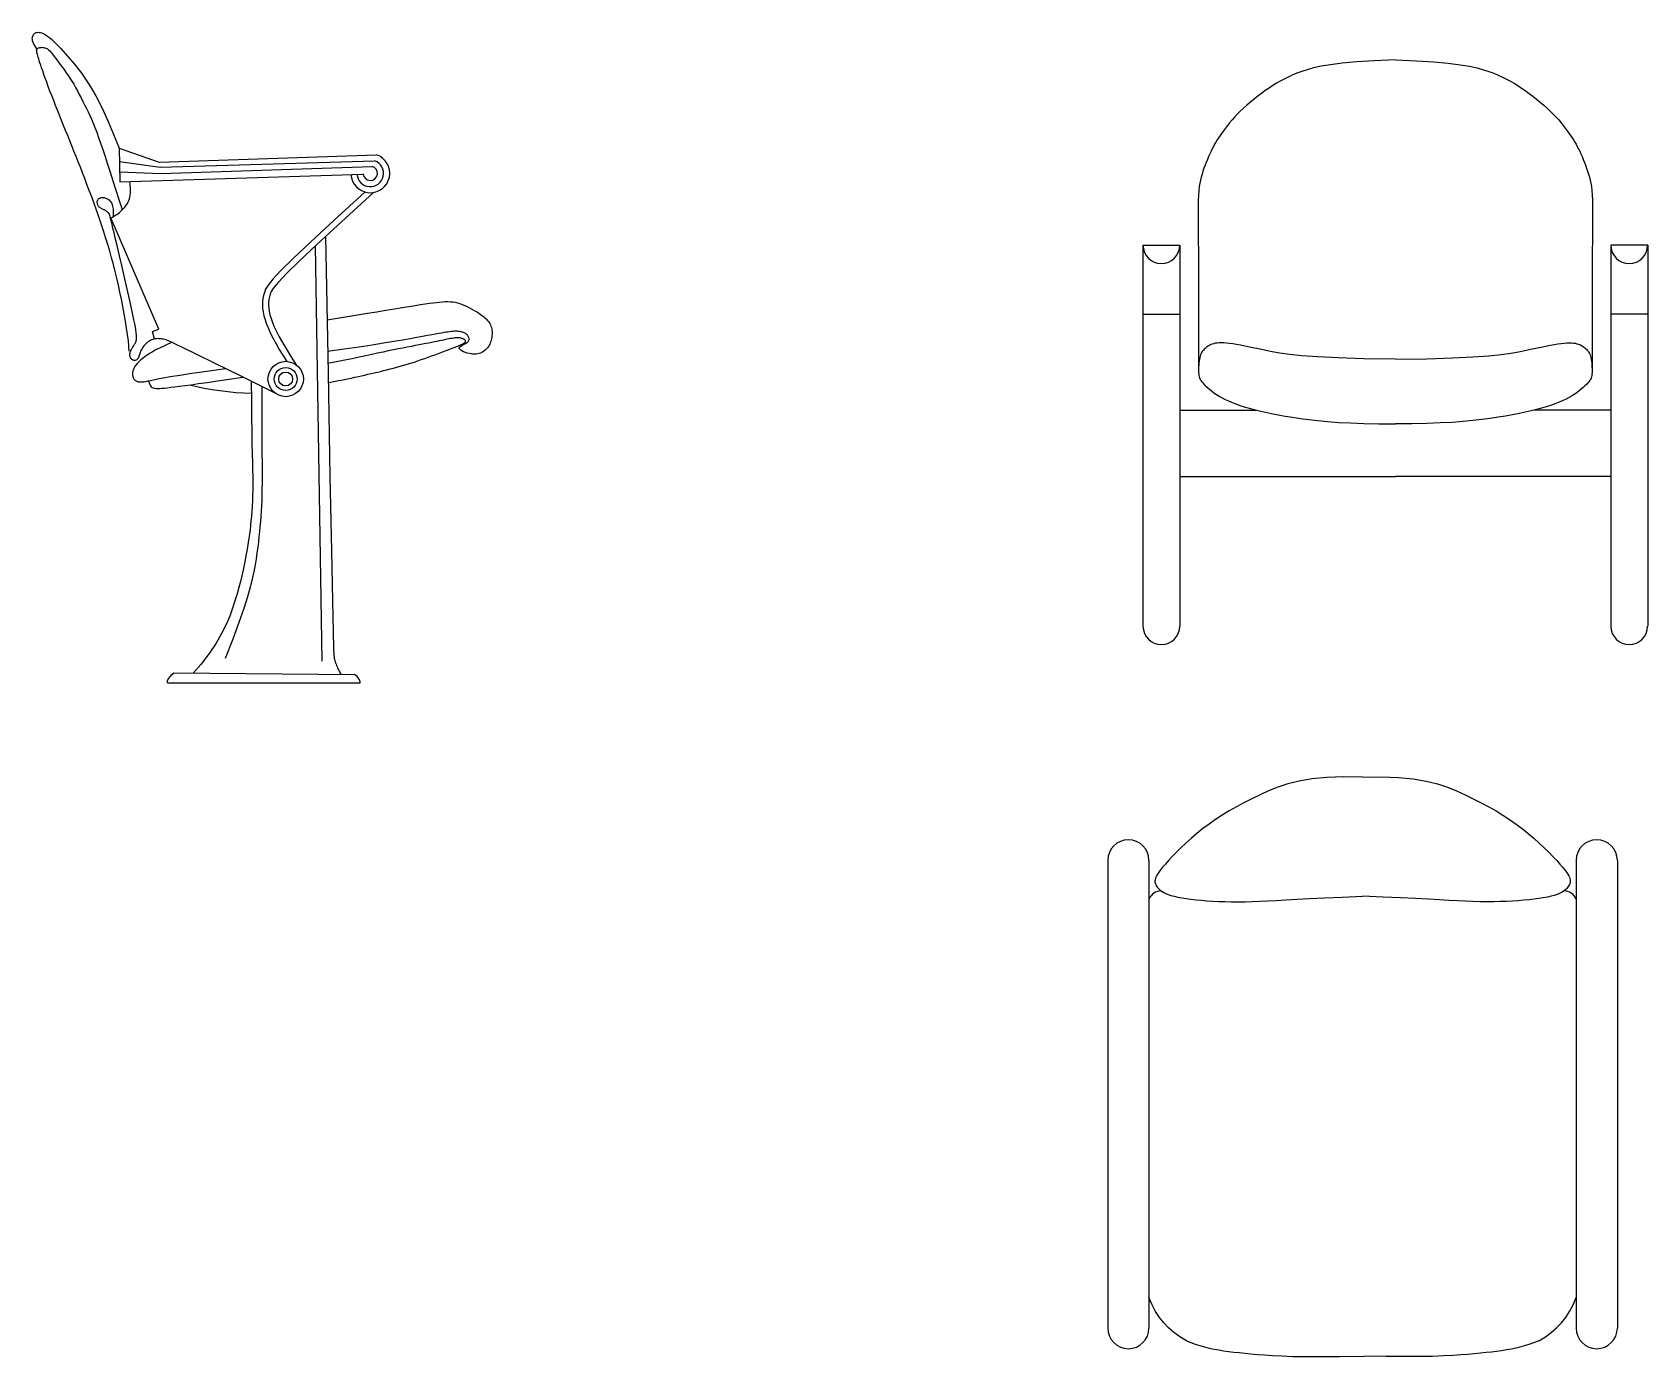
# Model space of a CAD drawing. Header units: millimetres. Extents: x 421 to 3085, y -1408 to 277.
# Drawn here: x 2568.9 to 2779, y -1382.2 to -1209.9 of the extents above; entities that cross this region are included whole.
import ezdxf

# ---------------------------------------------------------------- set-up
doc = ezdxf.new("R2010")
doc.units = ezdxf.units.MM

msp = doc.modelspace()

# ---------------------------------------------------------------- linework, layer by layer
at = {"color": 18, "true_color": 0x000000}
for p, q in [((2713.35, -1237.62), (2713.35, -1287.16)), ((2713.35, -1237.62), (2718.14, -1237.62)), ((2718.14, -1237.62), (2718.14, -1287.16)), ((2779, -1237.62), (2774.21, -1237.62)), ((2774.21, -1237.62), (2774.21, -1287.16)), ((2779, -1237.62), (2779, -1287.16)), ((2713.35, -1246.59), (2718.14, -1246.59)), ((2779, -1246.59), (2774.21, -1246.59)), ((2718.14, -1259.06), (2728.09, -1259.06)), ((2774.21, -1259.06), (2764.26, -1259.06)), ((2718.14, -1267.7), (2746.18, -1267.7)), ((2774.21, -1267.7), (2746.18, -1267.7)), ((2708.78, -1317.62), (2708.78, -1378.44)), ((2714.14, -1317.62), (2714.14, -1378.44)), ((2769.69, -1317.62), (2769.69, -1378.44)), ((2775.06, -1317.62), (2775.06, -1378.44))]:
    msp.add_line(p, q, dxfattribs=at)
at = {"color": 18, "linetype": 'Continuous', "true_color": 0x000000}
for points in [[(2569.49, -1212.06), (2569.29, -1211.74), (2569.14, -1211.46), (2569.03, -1211.23), (2568.96, -1211.02), (2568.93, -1210.84), (2568.92, -1210.69), (2568.94, -1210.55), (2568.97, -1210.43), (2569.02, -1210.32), (2569.08, -1210.22), (2569.15, -1210.13), (2569.23, -1210.06), (2569.33, -1210), (2569.43, -1209.96), (2569.55, -1209.93), (2569.68, -1209.92), (2569.83, -1209.93), (2569.98, -1209.96), (2570.15, -1210.01), (2570.33, -1210.08), (2570.52, -1210.18), (2570.73, -1210.31), (2570.95, -1210.46), (2571.19, -1210.65), (2571.45, -1210.87), (2571.72, -1211.12), (2572, -1211.39), (2572.29, -1211.69), (2572.59, -1212), (2572.89, -1212.33), (2573.2, -1212.66), (2573.5, -1213.01), (2573.8, -1213.35), (2574.1, -1213.71), (2574.4, -1214.07), (2574.71, -1214.45), (2575.02, -1214.86), (2575.34, -1215.29), (2575.67, -1215.76), (2576.01, -1216.26), (2576.37, -1216.81), (2576.76, -1217.44), (2577.18, -1218.19), (2577.65, -1219.09), (2578.18, -1220.18), (2578.77, -1221.51), (2579.45, -1223.1), (2580.21, -1224.99)], [(2581.53, -1251.38), (2581.49, -1250.76), (2581.42, -1250.04), (2581.32, -1249.24), (2581.19, -1248.38), (2581.05, -1247.47), (2580.88, -1246.53), (2580.7, -1245.58), (2580.52, -1244.63), (2580.32, -1243.71), (2580.12, -1242.8), (2579.92, -1241.91), (2579.7, -1241.02), (2579.48, -1240.14), (2579.24, -1239.27), (2578.99, -1238.39), (2578.73, -1237.51), (2578.45, -1236.61), (2578.17, -1235.72), (2577.87, -1234.82), (2577.56, -1233.92), (2577.26, -1233.04), (2576.95, -1232.17), (2576.64, -1231.32), (2576.33, -1230.49), (2576.03, -1229.7), (2575.74, -1228.93), (2575.45, -1228.19), (2575.17, -1227.46), (2574.89, -1226.75), (2574.62, -1226.06), (2574.34, -1225.37), (2574.07, -1224.7), (2573.79, -1224.02), (2573.52, -1223.35), (2573.25, -1222.68), (2572.98, -1222.02), (2572.72, -1221.37), (2572.46, -1220.71), (2572.2, -1220.06), (2571.94, -1219.42), (2571.7, -1218.79), (2571.45, -1218.16), (2571.22, -1217.56), (2571, -1216.97), (2570.79, -1216.41), (2570.6, -1215.88), (2570.42, -1215.4), (2570.27, -1214.95), (2570.13, -1214.55), (2570.01, -1214.2), (2569.91, -1213.89), (2569.82, -1213.61), (2569.75, -1213.37), (2569.69, -1213.16), (2569.64, -1212.98), (2569.6, -1212.82), (2569.56, -1212.69), (2569.53, -1212.57), (2569.51, -1212.47), (2569.5, -1212.38), (2569.49, -1212.31), (2569.48, -1212.25), (2569.49, -1212.19), (2569.5, -1212.15), (2569.52, -1212.11), (2569.55, -1212.07), (2569.58, -1212.04), (2569.62, -1212.01), (2569.66, -1211.98), (2569.71, -1211.96), (2569.77, -1211.94), (2569.83, -1211.92), (2569.89, -1211.91), (2569.96, -1211.89), (2570.03, -1211.88), (2570.11, -1211.88), (2570.19, -1211.87), (2570.27, -1211.88), (2570.35, -1211.88), (2570.43, -1211.9), (2570.52, -1211.92), (2570.61, -1211.95), (2570.7, -1211.98), (2570.79, -1212.03), (2570.88, -1212.09), (2570.98, -1212.16), (2571.08, -1212.25), (2571.18, -1212.35), (2571.29, -1212.46), (2571.4, -1212.59), (2571.52, -1212.74), (2571.65, -1212.91), (2571.79, -1213.09), (2571.94, -1213.29), (2572.1, -1213.5), (2572.27, -1213.74), (2572.47, -1213.99), (2572.67, -1214.26), (2572.89, -1214.55), (2573.11, -1214.86), (2573.34, -1215.19), (2573.58, -1215.53), (2573.82, -1215.9), (2574.07, -1216.28), (2574.31, -1216.68), (2574.55, -1217.11), (2574.79, -1217.54), (2575.03, -1217.99), (2575.26, -1218.44), (2575.5, -1218.9), (2575.72, -1219.36), (2575.95, -1219.82), (2576.17, -1220.28), (2576.38, -1220.75), (2576.6, -1221.23), (2576.82, -1221.75), (2577.05, -1222.31), (2577.29, -1222.92), (2577.54, -1223.59), (2577.8, -1224.34), (2578.09, -1225.17), (2578.39, -1226.08), (2578.71, -1227.06), (2579.05, -1228.12), (2579.41, -1229.24), (2579.79, -1230.43), (2580.19, -1231.67), (2580.61, -1232.97)], [(2580.21, -1224.99), (2580.29, -1229.37), (2611.95, -1228.35)], [(2580.21, -1224.99), (2585.4, -1226.8), (2613.67, -1225.86)], [(2580.24, -1226.74), (2585.56, -1227.44), (2613.48, -1226.64)], [(2580.27, -1228.05), (2585.64, -1228.27), (2613.1, -1227.36)], [(2579.13, -1234.07), (2579.34, -1233.96), (2579.53, -1233.84), (2579.72, -1233.72), (2579.9, -1233.6), (2580.07, -1233.47), (2580.24, -1233.34), (2580.39, -1233.21), (2580.54, -1233.08), (2580.69, -1232.94), (2580.82, -1232.8), (2580.95, -1232.66), (2581.07, -1232.5), (2581.19, -1232.34), (2581.29, -1232.17), (2581.39, -1231.99), (2581.47, -1231.8), (2581.55, -1231.59), (2581.61, -1231.36), (2581.66, -1231.11), (2581.69, -1230.83), (2581.7, -1230.52), (2581.69, -1230.17), (2581.66, -1229.77), (2581.6, -1229.33)], [(2612.18, -1230.69), (2608.17, -1234.35), (2605.09, -1237.2), (2602.83, -1239.35), (2601.24, -1240.92), (2600.21, -1242.03), (2599.59, -1242.8), (2599.26, -1243.33), (2599.1, -1243.74), (2598.98, -1244.14), (2598.9, -1244.54), (2598.85, -1244.96), (2598.84, -1245.38), (2598.87, -1245.83), (2598.93, -1246.29), (2599.04, -1246.78), (2599.19, -1247.31), (2599.39, -1247.86), (2599.63, -1248.46), (2599.91, -1249.08), (2600.24, -1249.74), (2600.62, -1250.44), (2601.03, -1251.17), (2601.49, -1251.93), (2602, -1252.72)], [(2613.3, -1230.75), (2609.13, -1234.56), (2605.94, -1237.5), (2603.6, -1239.71), (2601.97, -1241.3), (2600.92, -1242.4), (2600.31, -1243.13), (2600, -1243.62), (2599.85, -1243.98), (2599.75, -1244.33), (2599.68, -1244.68), (2599.64, -1245.04), (2599.63, -1245.41), (2599.66, -1245.8), (2599.72, -1246.22), (2599.82, -1246.66), (2599.97, -1247.14), (2600.15, -1247.65), (2600.39, -1248.21), (2600.68, -1248.83), (2601.03, -1249.52), (2601.46, -1250.28), (2601.97, -1251.14), (2602.56, -1252.1), (2603.24, -1253.17)], [(2600.5, -1256.85), (2596.07, -1254.66), (2592.71, -1252.99), (2590.25, -1251.78), (2588.55, -1250.95), (2587.46, -1250.43), (2586.82, -1250.13), (2586.49, -1249.99), (2586.31, -1249.93), (2586.16, -1249.89), (2586, -1249.85), (2585.85, -1249.82), (2585.71, -1249.8), (2585.56, -1249.78), (2585.41, -1249.77), (2585.27, -1249.76), (2585.13, -1249.77), (2584.99, -1249.78), (2584.86, -1249.8), (2584.72, -1249.82), (2584.59, -1249.86), (2584.45, -1249.91), (2584.32, -1249.97), (2584.19, -1250.03), (2584.06, -1250.12), (2583.93, -1250.21), (2583.8, -1250.31), (2583.67, -1250.43), (2583.55, -1250.55), (2583.44, -1250.68), (2583.33, -1250.82), (2583.23, -1250.96), (2583.15, -1251.11), (2583.07, -1251.26), (2583.01, -1251.41), (2582.95, -1251.55), (2582.9, -1251.7), (2582.85, -1251.84), (2582.81, -1251.97), (2582.77, -1252.09), (2582.72, -1252.2), (2582.67, -1252.29), (2582.62, -1252.37), (2582.56, -1252.44), (2582.5, -1252.5), (2582.44, -1252.54), (2582.37, -1252.57), (2582.3, -1252.59), (2582.23, -1252.6), (2582.16, -1252.59), (2582.08, -1252.57), (2582, -1252.54), (2581.93, -1252.51), (2581.86, -1252.46), (2581.8, -1252.4), (2581.74, -1252.33), (2581.7, -1252.25), (2581.66, -1252.16), (2581.63, -1252.07), (2581.62, -1251.97), (2581.61, -1251.87), (2581.61, -1251.76), (2581.63, -1251.65), (2581.65, -1251.54), (2581.68, -1251.44), (2581.72, -1251.33), (2581.77, -1251.23), (2581.82, -1251.13), (2581.88, -1251.03), (2581.94, -1250.94), (2582, -1250.85), (2582.06, -1250.76), (2582.12, -1250.67), (2582.18, -1250.58), (2582.23, -1250.49), (2582.28, -1250.4), (2582.33, -1250.31), (2582.37, -1250.21), (2582.41, -1250.11), (2582.44, -1249.99), (2582.46, -1249.87), (2582.48, -1249.72), (2582.49, -1249.55), (2582.47, -1249.31), (2582.44, -1248.99), (2582.38, -1248.57), (2582.28, -1248.02), (2582.14, -1247.33), (2581.96, -1246.46), (2581.73, -1245.41), (2581.46, -1244.22), (2581.17, -1242.93), (2580.86, -1241.6), (2580.56, -1240.27), (2580.26, -1239), (2579.99, -1237.84), (2579.75, -1236.83), (2579.56, -1236.01), (2579.41, -1235.38), (2579.29, -1234.9), (2579.21, -1234.55), (2579.15, -1234.31), (2579.11, -1234.15), (2579.08, -1234.04), (2579.06, -1233.96), (2579.05, -1233.9), (2579.03, -1233.84), (2579.01, -1233.78), (2579, -1233.73), (2578.98, -1233.68), (2578.97, -1233.64), (2578.95, -1233.6), (2578.94, -1233.56), (2578.92, -1233.53), (2578.9, -1233.5), (2578.88, -1233.47), (2578.86, -1233.44), (2578.83, -1233.41), (2578.8, -1233.38), (2578.76, -1233.35), (2578.72, -1233.31), (2578.67, -1233.28), (2578.62, -1233.24), (2578.57, -1233.2), (2578.5, -1233.15), (2578.44, -1233.11), (2578.37, -1233.07), (2578.3, -1233.03), (2578.22, -1232.99), (2578.14, -1232.95), (2578.06, -1232.91), (2577.98, -1232.87), (2577.9, -1232.83), (2577.83, -1232.79), (2577.76, -1232.75), (2577.69, -1232.7), (2577.63, -1232.65), (2577.58, -1232.59), (2577.53, -1232.54), (2577.49, -1232.47), (2577.46, -1232.41), (2577.43, -1232.34), (2577.41, -1232.27), (2577.39, -1232.21), (2577.38, -1232.14), (2577.37, -1232.07), (2577.37, -1232), (2577.37, -1231.93), (2577.38, -1231.87), (2577.39, -1231.81), (2577.42, -1231.75), (2577.45, -1231.69), (2577.49, -1231.63), (2577.54, -1231.58), (2577.59, -1231.54), (2577.66, -1231.5), (2577.73, -1231.47), (2577.81, -1231.44), (2577.89, -1231.42), (2577.98, -1231.4), (2578.07, -1231.4), (2578.17, -1231.4), (2578.27, -1231.42), (2578.37, -1231.44), (2578.48, -1231.48), (2578.59, -1231.52), (2578.69, -1231.58), (2578.8, -1231.65), (2578.91, -1231.73), (2579.02, -1231.83), (2579.12, -1231.95), (2579.22, -1232.11), (2579.3, -1232.31), (2579.37, -1232.58), (2579.42, -1232.91), (2579.45, -1233.32), (2579.45, -1233.83)], [(2584.79, -1249.77), (2584.57, -1248.85), (2585.36, -1248.53), (2579.13, -1234.07)], [(2607.05, -1236.42), (2607.38, -1254.26), (2607.62, -1267.7), (2607.81, -1277.36), (2607.94, -1283.89), (2608.03, -1287.9), (2608.09, -1290.03), (2608.13, -1290.91), (2608.16, -1291.16), (2608.19, -1291.31), (2608.23, -1291.46), (2608.27, -1291.62), (2608.31, -1291.78), (2608.36, -1291.94), (2608.42, -1292.11), (2608.48, -1292.27), (2608.55, -1292.44), (2608.62, -1292.6), (2608.7, -1292.76), (2608.78, -1292.92), (2608.85, -1293.06), (2608.92, -1293.18), (2608.98, -1293.29), (2609.03, -1293.37), (2609.06, -1293.42)], [(2605.71, -1237.63), (2606.57, -1291.7)], [(2607.25, -1247.32), (2608.57, -1247.11), (2609.9, -1246.89), (2611.21, -1246.67), (2612.49, -1246.46), (2613.73, -1246.26), (2614.91, -1246.07), (2616.01, -1245.89), (2617.01, -1245.72), (2617.9, -1245.58), (2618.69, -1245.45), (2619.39, -1245.34), (2620.01, -1245.24), (2620.56, -1245.16), (2621.05, -1245.09), (2621.49, -1245.04), (2621.89, -1245), (2622.27, -1244.97), (2622.62, -1244.95), (2622.96, -1244.94), (2623.29, -1244.96), (2623.6, -1244.98), (2623.91, -1245.03), (2624.21, -1245.1), (2624.52, -1245.19), (2624.84, -1245.3), (2625.16, -1245.43), (2625.47, -1245.58), (2625.79, -1245.74), (2626.09, -1245.91), (2626.39, -1246.08), (2626.67, -1246.25), (2626.93, -1246.42), (2627.17, -1246.59), (2627.39, -1246.74), (2627.59, -1246.9), (2627.77, -1247.05), (2627.93, -1247.2), (2628.08, -1247.35), (2628.21, -1247.5), (2628.32, -1247.65), (2628.41, -1247.81), (2628.5, -1247.97), (2628.57, -1248.14), (2628.62, -1248.31), (2628.66, -1248.49), (2628.69, -1248.66), (2628.71, -1248.85), (2628.72, -1249.03), (2628.71, -1249.21), (2628.7, -1249.4), (2628.68, -1249.59), (2628.64, -1249.77), (2628.6, -1249.95), (2628.55, -1250.13), (2628.48, -1250.3), (2628.41, -1250.47), (2628.33, -1250.63), (2628.24, -1250.78), (2628.14, -1250.91), (2628.04, -1251.05), (2627.92, -1251.17), (2627.8, -1251.28), (2627.66, -1251.38), (2627.52, -1251.48), (2627.37, -1251.56), (2627.21, -1251.63), (2627.04, -1251.69), (2626.86, -1251.74), (2626.66, -1251.77), (2626.45, -1251.78), (2626.23, -1251.78), (2625.99, -1251.75), (2625.74, -1251.7), (2625.49, -1251.64), (2625.24, -1251.56), (2625, -1251.46), (2624.79, -1251.36), (2624.63, -1251.25), (2624.51, -1251.14), (2624.45, -1251.04), (2624.45, -1250.93), (2624.52, -1250.83), (2624.63, -1250.74), (2624.77, -1250.64), (2624.93, -1250.56), (2625.1, -1250.47), (2625.26, -1250.38), (2625.4, -1250.3), (2625.51, -1250.22), (2625.6, -1250.14), (2625.66, -1250.06), (2625.7, -1249.98), (2625.72, -1249.9), (2625.73, -1249.82), (2625.72, -1249.75), (2625.7, -1249.67), (2625.67, -1249.6), (2625.64, -1249.52), (2625.6, -1249.45), (2625.56, -1249.38), (2625.5, -1249.31), (2625.44, -1249.24), (2625.37, -1249.18), (2625.29, -1249.12), (2625.2, -1249.07), (2625.1, -1249.01), (2624.99, -1248.97), (2624.87, -1248.93), (2624.74, -1248.89), (2624.61, -1248.86), (2624.47, -1248.84), (2624.32, -1248.82), (2624.16, -1248.81), (2624, -1248.81), (2623.82, -1248.81), (2623.63, -1248.82), (2623.43, -1248.84), (2623.21, -1248.87), (2622.97, -1248.9), (2622.72, -1248.93), (2622.44, -1248.98), (2622.12, -1249.04), (2621.77, -1249.1), (2621.36, -1249.18), (2620.88, -1249.26), (2620.32, -1249.37), (2619.67, -1249.49), (2618.92, -1249.62), (2618.06, -1249.78), (2617.06, -1249.95), (2615.92, -1250.15), (2614.61, -1250.36), (2613.11, -1250.6), (2611.41, -1250.85), (2609.49, -1251.13), (2607.33, -1251.43)], [(2607.4, -1255.49), (2608.11, -1255.35), (2608.76, -1255.22), (2609.36, -1255.1), (2609.9, -1254.99), (2610.4, -1254.88), (2610.87, -1254.78), (2611.32, -1254.68), (2611.74, -1254.59), (2612.16, -1254.49), (2612.57, -1254.4), (2612.98, -1254.31), (2613.39, -1254.21), (2613.79, -1254.11), (2614.2, -1254.02), (2614.61, -1253.91), (2615.03, -1253.81), (2615.45, -1253.7), (2615.89, -1253.59), (2616.33, -1253.47), (2616.77, -1253.34), (2617.22, -1253.22), (2617.67, -1253.08), (2618.13, -1252.94), (2618.58, -1252.8), (2619.04, -1252.65), (2619.49, -1252.49), (2619.95, -1252.34), (2620.4, -1252.18), (2620.84, -1252.01), (2621.29, -1251.85), (2621.73, -1251.69), (2622.16, -1251.52), (2622.59, -1251.36), (2623, -1251.21), (2623.4, -1251.06), (2623.78, -1250.91), (2624.12, -1250.78), (2624.43, -1250.65), (2624.69, -1250.53), (2624.9, -1250.43), (2625.06, -1250.33), (2625.17, -1250.25), (2625.24, -1250.18), (2625.27, -1250.12), (2625.27, -1250.06), (2625.25, -1250.02), (2625.21, -1249.97), (2625.16, -1249.93), (2625.1, -1249.89), (2625.05, -1249.85), (2624.99, -1249.82), (2624.92, -1249.78), (2624.85, -1249.75), (2624.78, -1249.73), (2624.71, -1249.7), (2624.63, -1249.68), (2624.55, -1249.67), (2624.47, -1249.65), (2624.38, -1249.64), (2624.28, -1249.64), (2624.17, -1249.64), (2624.06, -1249.65), (2623.93, -1249.66), (2623.79, -1249.68), (2623.64, -1249.7), (2623.47, -1249.73), (2623.29, -1249.76), (2623.09, -1249.8), (2622.88, -1249.84), (2622.65, -1249.89), (2622.4, -1249.94), (2622.13, -1250), (2621.85, -1250.06), (2621.54, -1250.12), (2621.22, -1250.18), (2620.87, -1250.25), (2620.49, -1250.33), (2620.09, -1250.41), (2619.67, -1250.49), (2619.21, -1250.58), (2618.73, -1250.67), (2618.22, -1250.77), (2617.68, -1250.87), (2617.1, -1250.98), (2616.5, -1251.1), (2615.88, -1251.23), (2615.22, -1251.36), (2614.54, -1251.51), (2613.82, -1251.66), (2613.08, -1251.82), (2612.28, -1252), (2611.44, -1252.18), (2610.53, -1252.37), (2609.55, -1252.57), (2608.5, -1252.79), (2607.35, -1253.01)], [(2587.17, -1250.23), (2586.56, -1250.49), (2586.03, -1250.73), (2585.56, -1250.94), (2585.16, -1251.14), (2584.81, -1251.32), (2584.5, -1251.5), (2584.23, -1251.66), (2583.99, -1251.81), (2583.77, -1251.96), (2583.57, -1252.11), (2583.38, -1252.25), (2583.21, -1252.39), (2583.05, -1252.52), (2582.91, -1252.65), (2582.78, -1252.77), (2582.66, -1252.89), (2582.56, -1253.01), (2582.46, -1253.12), (2582.37, -1253.23), (2582.29, -1253.33), (2582.23, -1253.44), (2582.16, -1253.54), (2582.11, -1253.64), (2582.07, -1253.75), (2582.03, -1253.85), (2582, -1253.95), (2581.98, -1254.05), (2581.96, -1254.16), (2581.95, -1254.25), (2581.95, -1254.35), (2581.95, -1254.45), (2581.96, -1254.54), (2581.98, -1254.62), (2582, -1254.71), (2582.02, -1254.79), (2582.05, -1254.86), (2582.09, -1254.93), (2582.13, -1255), (2582.17, -1255.06), (2582.23, -1255.12), (2582.28, -1255.17), (2582.34, -1255.21), (2582.41, -1255.25), (2582.48, -1255.29), (2582.55, -1255.32), (2582.63, -1255.35), (2582.71, -1255.37), (2582.8, -1255.38), (2582.89, -1255.4), (2582.99, -1255.4), (2583.11, -1255.4), (2583.26, -1255.38), (2583.44, -1255.36), (2583.67, -1255.32), (2583.94, -1255.26), (2584.28, -1255.19), (2584.68, -1255.11), (2585.21, -1255), (2585.92, -1254.86), (2586.86, -1254.69), (2588.09, -1254.49), (2589.66, -1254.26), (2591.63, -1253.98), (2594.06, -1253.65)], [(2584.02, -1255.28), (2584.11, -1255.53), (2584.2, -1255.74), (2584.3, -1255.9), (2584.39, -1256.02), (2584.5, -1256.1), (2584.62, -1256.16), (2584.75, -1256.2), (2584.89, -1256.22), (2585.06, -1256.24), (2585.26, -1256.24), (2585.49, -1256.23), (2585.76, -1256.21), (2586.09, -1256.19), (2586.47, -1256.15), (2586.92, -1256.09), (2587.44, -1256.03), (2588.04, -1255.95), (2588.75, -1255.86), (2589.58, -1255.75), (2590.55, -1255.61), (2591.68, -1255.45), (2593, -1255.25), (2594.53, -1255.02), (2596.28, -1254.76)], [(2589.36, -1255.79), (2590.31, -1256), (2591.29, -1256.2), (2592.3, -1256.37), (2593.32, -1256.52), (2594.35, -1256.65), (2595.37, -1256.75), (2596.39, -1256.83), (2597.4, -1256.87)], [(2597.39, -1255.31), (2597.41, -1257.85), (2597.43, -1260.02), (2597.46, -1261.86), (2597.49, -1263.41), (2597.52, -1264.73), (2597.55, -1265.86), (2597.57, -1266.84), (2597.58, -1267.74), (2597.59, -1268.58), (2597.58, -1269.38), (2597.56, -1270.14), (2597.54, -1270.87), (2597.5, -1271.56), (2597.46, -1272.22), (2597.42, -1272.85), (2597.36, -1273.46), (2597.3, -1274.04), (2597.24, -1274.61), (2597.17, -1275.17), (2597.09, -1275.72), (2597.01, -1276.27), (2596.92, -1276.83), (2596.82, -1277.4), (2596.71, -1277.98), (2596.6, -1278.59), (2596.47, -1279.22), (2596.33, -1279.89), (2596.17, -1280.59), (2595.99, -1281.33), (2595.78, -1282.12), (2595.54, -1282.97), (2595.27, -1283.87), (2594.96, -1284.83), (2594.59, -1285.86), (2594.12, -1286.95), (2593.54, -1288.12), (2592.82, -1289.37), (2591.92, -1290.7), (2590.83, -1292.12), (2589.84, -1293.25)], [(2598.77, -1255.99), (2598.75, -1258.32), (2598.75, -1260.32), (2598.76, -1262.03), (2598.77, -1263.5), (2598.79, -1264.75), (2598.8, -1265.85), (2598.81, -1266.81), (2598.81, -1267.7), (2598.81, -1268.53), (2598.79, -1269.32), (2598.77, -1270.08), (2598.75, -1270.81), (2598.71, -1271.52), (2598.68, -1272.2), (2598.63, -1272.88), (2598.58, -1273.54), (2598.53, -1274.19), (2598.47, -1274.85), (2598.4, -1275.52), (2598.33, -1276.2), (2598.24, -1276.9), (2598.14, -1277.62), (2598.02, -1278.38), (2597.89, -1279.18), (2597.73, -1280.03), (2597.53, -1280.98), (2597.26, -1282.07), (2596.9, -1283.35), (2596.42, -1284.87), (2595.79, -1286.68), (2594.99, -1288.83), (2593.99, -1291.37)], [(2586.52, -1294.52), (2586.51, -1294.4), (2586.52, -1294.28), (2586.56, -1294.14), (2586.63, -1293.99), (2586.74, -1293.83), (2586.89, -1293.65), (2587.08, -1293.45), (2587.33, -1293.23)], [(2587.33, -1293.23), (2610.84, -1293.44)], [(2611.57, -1294.51), (2611.56, -1294.39), (2611.53, -1294.27), (2611.47, -1294.14), (2611.38, -1294), (2611.28, -1293.86), (2611.15, -1293.72), (2611, -1293.58), (2610.84, -1293.44)], [(2586.52, -1294.52), (2611.57, -1294.51)]]:
    msp.add_lwpolyline(points, dxfattribs=at)
at = {"color": 18, "true_color": 0x000000}
for points in [[(2746.18, -1213.49), (2743.43, -1213.61), (2741.15, -1213.76), (2739.28, -1213.93), (2737.76, -1214.13), (2736.53, -1214.33), (2735.54, -1214.55), (2734.72, -1214.78), (2734.01, -1215.01), (2733.37, -1215.25), (2732.78, -1215.49), (2732.22, -1215.74), (2731.7, -1216), (2731.2, -1216.27), (2730.71, -1216.55), (2730.23, -1216.85), (2729.75, -1217.17), (2729.27, -1217.51), (2728.78, -1217.86), (2728.29, -1218.23), (2727.81, -1218.61), (2727.34, -1218.99), (2726.88, -1219.38), (2726.44, -1219.78), (2726.02, -1220.17), (2725.63, -1220.56), (2725.27, -1220.94), (2724.94, -1221.32), (2724.62, -1221.69), (2724.34, -1222.05), (2724.07, -1222.39), (2723.82, -1222.73), (2723.6, -1223.04), (2723.39, -1223.35), (2723.19, -1223.64), (2723.01, -1223.92), (2722.84, -1224.2), (2722.68, -1224.48), (2722.52, -1224.77), (2722.36, -1225.07), (2722.21, -1225.39), (2722.05, -1225.73), (2721.89, -1226.09), (2721.73, -1226.46), (2721.58, -1226.84), (2721.43, -1227.22), (2721.29, -1227.61), (2721.16, -1228), (2721.04, -1228.38), (2720.93, -1228.75), (2720.83, -1229.13), (2720.75, -1229.54), (2720.68, -1229.99), (2720.62, -1230.5), (2720.57, -1231.09), (2720.54, -1231.77), (2720.52, -1232.57), (2720.52, -1233.49), (2720.52, -1234.54), (2720.53, -1235.71), (2720.55, -1236.99), (2720.56, -1238.38), (2720.58, -1239.88), (2720.59, -1241.48), (2720.59, -1243.17)], [(2746.18, -1213.49), (2748.93, -1213.61), (2751.2, -1213.76), (2753.07, -1213.93), (2754.59, -1214.13), (2755.82, -1214.33), (2756.81, -1214.55), (2757.63, -1214.78), (2758.34, -1215.01), (2758.98, -1215.25), (2759.57, -1215.49), (2760.13, -1215.74), (2760.65, -1216), (2761.15, -1216.27), (2761.64, -1216.55), (2762.12, -1216.85), (2762.6, -1217.17), (2763.08, -1217.51), (2763.57, -1217.86), (2764.06, -1218.23), (2764.54, -1218.61), (2765.02, -1218.99), (2765.47, -1219.38), (2765.91, -1219.78), (2766.33, -1220.17), (2766.72, -1220.56), (2767.08, -1220.94), (2767.42, -1221.32), (2767.73, -1221.69), (2768.02, -1222.05), (2768.28, -1222.39), (2768.53, -1222.73), (2768.76, -1223.04), (2768.97, -1223.35), (2769.16, -1223.64), (2769.34, -1223.92), (2769.51, -1224.2), (2769.68, -1224.48), (2769.83, -1224.77), (2769.99, -1225.07), (2770.15, -1225.39), (2770.3, -1225.73), (2770.46, -1226.09), (2770.62, -1226.46), (2770.77, -1226.84), (2770.92, -1227.22), (2771.06, -1227.61), (2771.19, -1228), (2771.31, -1228.38), (2771.42, -1228.75), (2771.52, -1229.13), (2771.6, -1229.54), (2771.67, -1229.99), (2771.73, -1230.5), (2771.78, -1231.09), (2771.81, -1231.77), (2771.83, -1232.57), (2771.83, -1233.49), (2771.83, -1234.54), (2771.82, -1235.71), (2771.81, -1236.99), (2771.79, -1238.38), (2771.77, -1239.88), (2771.76, -1241.48), (2771.76, -1243.17)], [(2720.59, -1243.17), (2720.59, -1253.88)], [(2771.76, -1243.17), (2771.76, -1253.88)], [(2746.18, -1252.44), (2742.06, -1252.37), (2738.73, -1252.27), (2736.08, -1252.14), (2734, -1251.99), (2732.4, -1251.82), (2731.15, -1251.65), (2730.17, -1251.48), (2729.35, -1251.31), (2728.59, -1251.14), (2727.88, -1250.99), (2727.22, -1250.85), (2726.61, -1250.73), (2726.04, -1250.61), (2725.52, -1250.52), (2725.04, -1250.44), (2724.61, -1250.38), (2724.22, -1250.34), (2723.86, -1250.31), (2723.54, -1250.31), (2723.25, -1250.31), (2723, -1250.34), (2722.76, -1250.37), (2722.56, -1250.42), (2722.37, -1250.47), (2722.19, -1250.54), (2722.04, -1250.61), (2721.89, -1250.69), (2721.76, -1250.77), (2721.64, -1250.86), (2721.53, -1250.95), (2721.43, -1251.05), (2721.33, -1251.14), (2721.24, -1251.24), (2721.15, -1251.34), (2721.07, -1251.45), (2720.99, -1251.57), (2720.92, -1251.7), (2720.86, -1251.85), (2720.8, -1252.02), (2720.75, -1252.21), (2720.7, -1252.43), (2720.67, -1252.67), (2720.64, -1252.93), (2720.61, -1253.19), (2720.6, -1253.45), (2720.59, -1253.71), (2720.59, -1253.95), (2720.6, -1254.18), (2720.61, -1254.38), (2720.63, -1254.56), (2720.67, -1254.73), (2720.72, -1254.89), (2720.79, -1255.04), (2720.88, -1255.2), (2721, -1255.36), (2721.14, -1255.53), (2721.31, -1255.72), (2721.51, -1255.92), (2721.74, -1256.13), (2721.99, -1256.35), (2722.28, -1256.57), (2722.58, -1256.8), (2722.91, -1257.02), (2723.27, -1257.25), (2723.64, -1257.46), (2724.05, -1257.67), (2724.48, -1257.87), (2724.94, -1258.07), (2725.44, -1258.26), (2725.97, -1258.45), (2726.54, -1258.63), (2727.16, -1258.82), (2727.82, -1258.99), (2728.52, -1259.17), (2729.28, -1259.34), (2730.08, -1259.51), (2730.94, -1259.67), (2731.85, -1259.83), (2732.81, -1259.99), (2733.84, -1260.14), (2734.92, -1260.28), (2736.09, -1260.42), (2737.37, -1260.54), (2738.78, -1260.65), (2740.34, -1260.73), (2742.07, -1260.79), (2744.01, -1260.82), (2746.18, -1260.82)], [(2746.18, -1252.44), (2750.29, -1252.37), (2753.62, -1252.27), (2756.27, -1252.14), (2758.35, -1251.99), (2759.95, -1251.82), (2761.2, -1251.65), (2762.18, -1251.48), (2763.01, -1251.31), (2763.76, -1251.14), (2764.47, -1250.99), (2765.13, -1250.85), (2765.74, -1250.73), (2766.31, -1250.61), (2766.83, -1250.52), (2767.31, -1250.44), (2767.74, -1250.38), (2768.14, -1250.34), (2768.49, -1250.31), (2768.81, -1250.31), (2769.1, -1250.31), (2769.35, -1250.34), (2769.59, -1250.37), (2769.8, -1250.42), (2769.99, -1250.47), (2770.16, -1250.54), (2770.31, -1250.61), (2770.46, -1250.69), (2770.59, -1250.77), (2770.71, -1250.86), (2770.82, -1250.95), (2770.92, -1251.05), (2771.02, -1251.14), (2771.11, -1251.24), (2771.2, -1251.34), (2771.28, -1251.45), (2771.36, -1251.57), (2771.43, -1251.7), (2771.5, -1251.85), (2771.55, -1252.02), (2771.6, -1252.21), (2771.65, -1252.43), (2771.69, -1252.67), (2771.72, -1252.93), (2771.74, -1253.19), (2771.75, -1253.45), (2771.76, -1253.71), (2771.76, -1253.95), (2771.76, -1254.18), (2771.74, -1254.38), (2771.72, -1254.56), (2771.68, -1254.73), (2771.63, -1254.89), (2771.56, -1255.04), (2771.47, -1255.2), (2771.35, -1255.36), (2771.21, -1255.53), (2771.04, -1255.72), (2770.84, -1255.92), (2770.61, -1256.13), (2770.36, -1256.35), (2770.08, -1256.57), (2769.77, -1256.8), (2769.44, -1257.02), (2769.08, -1257.25), (2768.71, -1257.46), (2768.3, -1257.67), (2767.87, -1257.87), (2767.41, -1258.07), (2766.91, -1258.26), (2766.38, -1258.45), (2765.81, -1258.63), (2765.19, -1258.82), (2764.53, -1258.99), (2763.83, -1259.17), (2763.07, -1259.34), (2762.27, -1259.51), (2761.41, -1259.67), (2760.5, -1259.83), (2759.54, -1259.99), (2758.51, -1260.14), (2757.43, -1260.28), (2756.26, -1260.42), (2754.98, -1260.54), (2753.57, -1260.65), (2752.01, -1260.73), (2750.28, -1260.79), (2748.34, -1260.82), (2746.18, -1260.82)], [(2741.92, -1306.8), (2739.43, -1306.74), (2737.25, -1306.82), (2735.34, -1307.02), (2733.67, -1307.31), (2732.2, -1307.68), (2730.88, -1308.11), (2729.69, -1308.59), (2728.58, -1309.09), (2727.51, -1309.6), (2726.49, -1310.12), (2725.51, -1310.65), (2724.57, -1311.19), (2723.66, -1311.74), (2722.79, -1312.31), (2721.96, -1312.89), (2721.15, -1313.49), (2720.38, -1314.11), (2719.65, -1314.73), (2718.95, -1315.36), (2718.3, -1315.97), (2717.7, -1316.56), (2717.16, -1317.12), (2716.68, -1317.63), (2716.27, -1318.09), (2715.92, -1318.5), (2715.64, -1318.85), (2715.42, -1319.15), (2715.25, -1319.4), (2715.12, -1319.62), (2715.03, -1319.81), (2714.97, -1319.98), (2714.94, -1320.13), (2714.92, -1320.27), (2714.92, -1320.4), (2714.94, -1320.53), (2714.98, -1320.65), (2715.03, -1320.77), (2715.09, -1320.89), (2715.17, -1321.01), (2715.26, -1321.13), (2715.37, -1321.26), (2715.5, -1321.39), (2715.65, -1321.52), (2715.84, -1321.66), (2716.06, -1321.79), (2716.32, -1321.92), (2716.63, -1322.05), (2716.99, -1322.17), (2717.41, -1322.28), (2717.89, -1322.39), (2718.41, -1322.48), (2718.99, -1322.57), (2719.6, -1322.66), (2720.26, -1322.73), (2720.95, -1322.8), (2721.67, -1322.86), (2722.43, -1322.91), (2723.21, -1322.95), (2724.02, -1322.98), (2724.86, -1323), (2725.73, -1323), (2726.64, -1323), (2727.58, -1322.97), (2728.56, -1322.94), (2729.58, -1322.88), (2730.69, -1322.82), (2731.94, -1322.74), (2733.37, -1322.65), (2735.03, -1322.56), (2736.98, -1322.47), (2739.26, -1322.38), (2741.92, -1322.29)], [(2741.92, -1306.8), (2744.41, -1306.74), (2746.59, -1306.82), (2748.5, -1307.02), (2750.17, -1307.31), (2751.64, -1307.68), (2752.95, -1308.11), (2754.15, -1308.59), (2755.26, -1309.09), (2756.32, -1309.6), (2757.34, -1310.12), (2758.33, -1310.65), (2759.27, -1311.19), (2760.17, -1311.74), (2761.04, -1312.31), (2761.88, -1312.89), (2762.68, -1313.49), (2763.46, -1314.11), (2764.19, -1314.73), (2764.89, -1315.36), (2765.54, -1315.97), (2766.13, -1316.56), (2766.67, -1317.12), (2767.16, -1317.63), (2767.57, -1318.09), (2767.91, -1318.5), (2768.2, -1318.85), (2768.42, -1319.15), (2768.59, -1319.4), (2768.72, -1319.62), (2768.81, -1319.81), (2768.86, -1319.98), (2768.9, -1320.13), (2768.91, -1320.27), (2768.91, -1320.4), (2768.9, -1320.53), (2768.86, -1320.65), (2768.81, -1320.77), (2768.75, -1320.89), (2768.67, -1321.01), (2768.57, -1321.13), (2768.47, -1321.26), (2768.34, -1321.39), (2768.19, -1321.52), (2768, -1321.66), (2767.78, -1321.79), (2767.52, -1321.92), (2767.21, -1322.05), (2766.85, -1322.17), (2766.43, -1322.28), (2765.95, -1322.39), (2765.42, -1322.48), (2764.85, -1322.57), (2764.23, -1322.66), (2763.58, -1322.73), (2762.89, -1322.8), (2762.16, -1322.86), (2761.41, -1322.91), (2760.63, -1322.95), (2759.82, -1322.98), (2758.98, -1323), (2758.1, -1323), (2757.2, -1323), (2756.25, -1322.97), (2755.28, -1322.94), (2754.25, -1322.88), (2753.15, -1322.82), (2751.9, -1322.74), (2750.47, -1322.65), (2748.81, -1322.56), (2746.86, -1322.47), (2744.58, -1322.38), (2741.92, -1322.29)], [(2719, -1380.09), (2718.15, -1379.57), (2717.38, -1379.01), (2716.69, -1378.41), (2716.06, -1377.76), (2715.5, -1377.05), (2715, -1376.27), (2714.55, -1375.41), (2714.14, -1374.47)], [(2764.84, -1380.09), (2765.69, -1379.57), (2766.46, -1379.01), (2767.15, -1378.41), (2767.77, -1377.76), (2768.34, -1377.05), (2768.84, -1376.27), (2769.29, -1375.41), (2769.69, -1374.47)], [(2719, -1380.09), (2719.01, -1380.1), (2719.57, -1380.33), (2720.15, -1380.53), (2720.75, -1380.72), (2721.36, -1380.89), (2721.98, -1381.04), (2722.6, -1381.17), (2723.22, -1381.29), (2723.85, -1381.39), (2724.49, -1381.48), (2725.16, -1381.56), (2725.86, -1381.64), (2726.6, -1381.71), (2727.39, -1381.79), (2728.24, -1381.86), (2729.16, -1381.93), (2730.2, -1382.01), (2731.4, -1382.07), (2732.83, -1382.12), (2734.52, -1382.16), (2736.52, -1382.16), (2738.9, -1382.14), (2742.15, -1382.09)], [(2764.84, -1380.09), (2764.83, -1380.1), (2764.27, -1380.33), (2763.69, -1380.53), (2763.09, -1380.72), (2762.48, -1380.89), (2761.86, -1381.04), (2761.24, -1381.17), (2760.62, -1381.29), (2759.99, -1381.39), (2759.35, -1381.48), (2758.68, -1381.56), (2757.98, -1381.64), (2757.24, -1381.71), (2756.45, -1381.79), (2755.6, -1381.86), (2754.68, -1381.93), (2753.64, -1382.01), (2752.43, -1382.07), (2751.01, -1382.12), (2749.32, -1382.16), (2747.32, -1382.16), (2744.94, -1382.14), (2742.15, -1382.09)]]:
    msp.add_lwpolyline(points, dxfattribs=at)
at = {"color": 18, "linetype": 'Continuous', "true_color": 0x000000}
for radius in [2.3, 1.5, 0.896]:
    msp.add_circle((2601.87, -1255.01), radius, dxfattribs=at)
for radius, start, end in [(2.53, 183.1512, 71.6373), (1.73, 183.7525, 69.3941), (0.93, 185.3899, 75.8986)]:
    msp.add_arc((2612.87, -1228.26), radius, start, end, dxfattribs=at)
at = {"color": 18, "true_color": 0x000000}
for centre, radius, start, end in [((2715.75, -1237.62), 2.39, 180, 0), ((2776.6, -1237.62), 2.39, 180, 0), ((2715.75, -1287.16), 2.39, 180, 0), ((2776.6, -1287.16), 2.39, 180, 0), ((2711.46, -1317.62), 2.68, 0, 180), ((2772.37, -1317.62), 2.68, 0, 180), ((2715.79, -1323.38), 1.81, 92.4267, 155.4932), ((2768.05, -1323.38), 1.81, 24.5068, 87.5733), ((2711.46, -1378.44), 2.68, 180, 0), ((2772.37, -1378.44), 2.68, 180, 0)]:
    msp.add_arc(centre, radius, start, end, dxfattribs=at)

doc.saveas('drawing.dxf')
